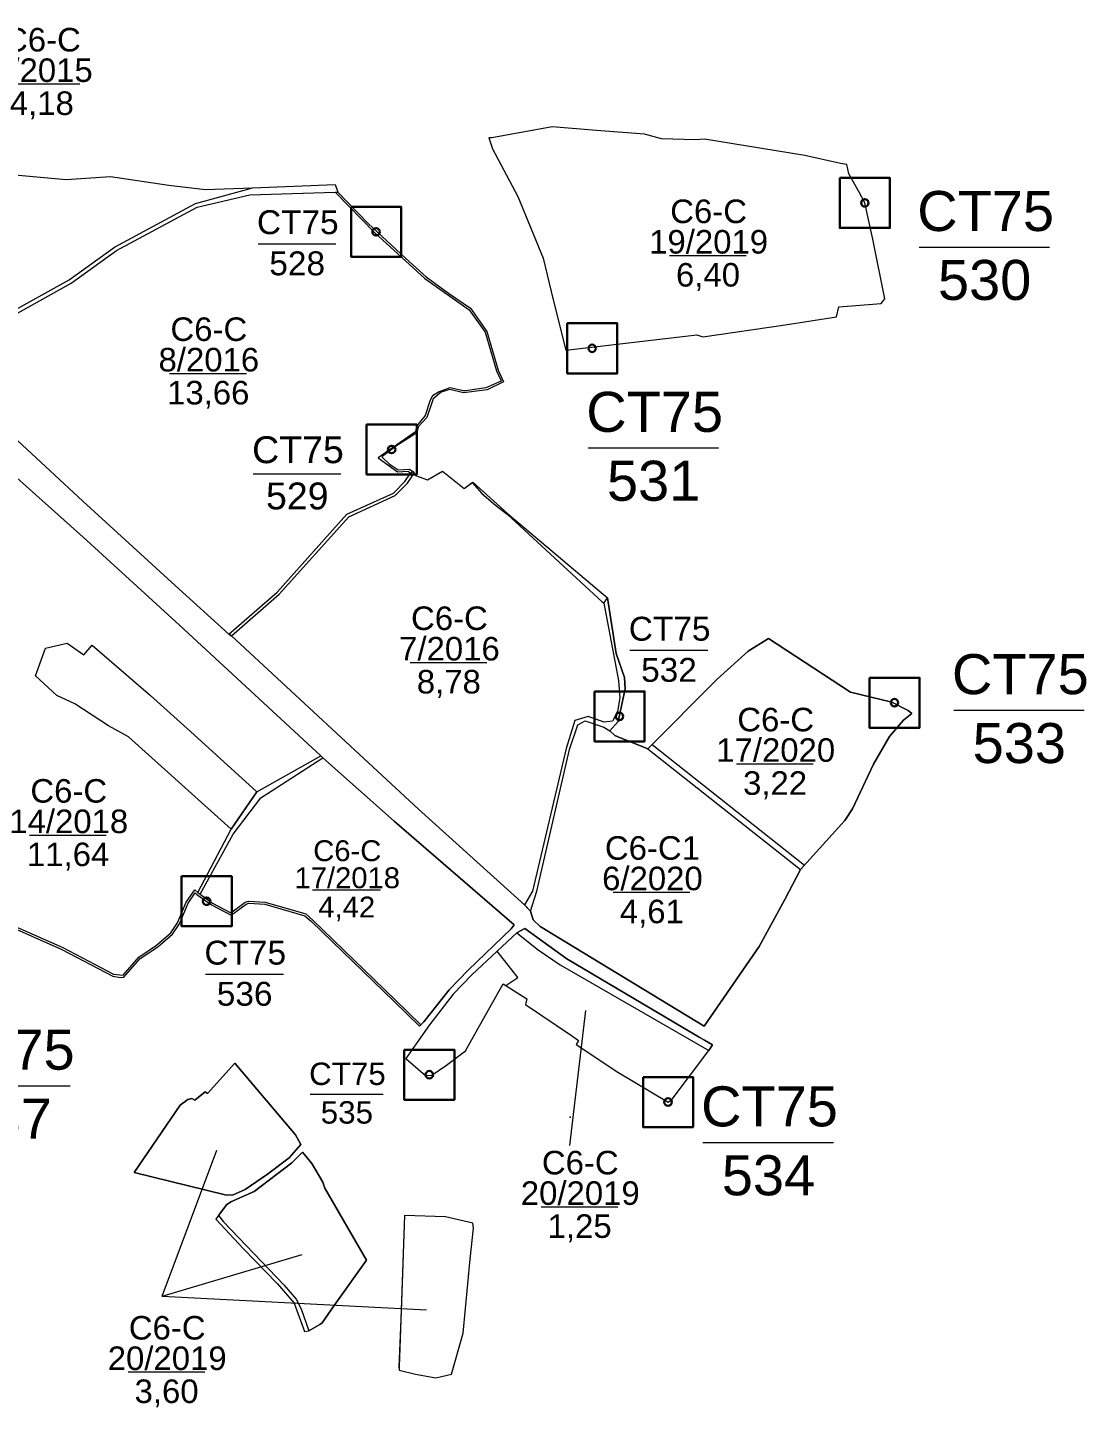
# Model space of a CAD drawing. Header units: metres. Extents: x 413349 to 415633, y 1525740 to 1530795.
# Drawn here: x 414446 to 415504, y 1525740 to 1527119 of the extents above; entities that cross this region are included whole.
import ezdxf
from ezdxf.enums import TextEntityAlignment as Align

# ---------------------------------------------------------------- set-up
doc = ezdxf.new("R2010")
doc.units = ezdxf.units.M
doc.header["$MEASUREMENT"] = 0
doc.linetypes.add('DGN Style 2', pattern=[9.82123, 5.892738, -3.928492])
doc.layers.add('RanhTwo', color=3, linetype='Continuous', lineweight=0)
doc.styles.add('Style-Arial', font='arial.ttf')

# ---------------------------------------------------------------- blocks, each defined once
blk = doc.blocks.new('*U0')
at = {"color": 0, "linetype": 'Continuous', "lineweight": -2, "ltscale": 10, "flags": 128}
blk.add_lwpolyline([(-150, 150), (150, 150), (150, -150), (-150, -150), (-150, 150)], close=True, dxfattribs=at)
at = {"color": 0, "linetype": 'Continuous', "lineweight": -2, "ltscale": 10}
blk.add_circle((-0.02828, 0.016065), 22.5, dxfattribs=at)
blk = doc.blocks.new('*U18')
at = {"layer": 'RanhTwo', "color": 3, "linetype": 'Continuous', "lineweight": 13}
blk.add_line((-66.520877, -1.660429), (63.750129, -1.660429), dxfattribs=at)
at = {"layer": 'RanhTwo', "color": 3, "linetype": 'Continuous', "lineweight": 13, "style": 'Style-Arial'}
for s, p in [('CT75', (-0.000029, 14.422722)), ('530', (-1.025137, -54.422685))]:
    blk.add_text(s, height=40, dxfattribs=at).set_placement(p, align=Align.CENTER)
blk = doc.blocks.new('*U19')
at = {"layer": 'RanhTwo', "color": 3, "linetype": 'Continuous', "lineweight": 13}
blk.add_line((-66.520877, -1.660429), (63.750129, -1.660429), dxfattribs=at)
at = {"layer": 'RanhTwo', "color": 3, "linetype": 'Continuous', "lineweight": 13, "style": 'Style-Arial'}
for s, p in [('CT75', (-0.000029, 14.422722)), ('533', (-1.025137, -54.422685))]:
    blk.add_text(s, height=40, dxfattribs=at).set_placement(p, align=Align.CENTER)
blk = doc.blocks.new('*U20')
at = {"layer": 'RanhTwo', "color": 3, "linetype": 'Continuous', "lineweight": 13}
blk.add_line((-66.520877, -1.660429), (63.750129, -1.660429), dxfattribs=at)
at = {"layer": 'RanhTwo', "color": 3, "linetype": 'Continuous', "lineweight": 13, "style": 'Style-Arial'}
for s, p in [('CT75', (-0.000029, 14.422722)), ('531', (-1.025137, -54.422685))]:
    blk.add_text(s, height=40, dxfattribs=at).set_placement(p, align=Align.CENTER)
blk = doc.blocks.new('*U23')
at = {"layer": 'RanhTwo', "color": 3, "linetype": 'Continuous', "lineweight": 13}
blk.add_line((-66.520877, -1.660429), (63.750129, -1.660429), dxfattribs=at)
at = {"layer": 'RanhTwo', "color": 3, "linetype": 'Continuous', "lineweight": 13, "style": 'Style-Arial'}
for s, p in [('CT75', (-0.000029, 14.422722)), ('537', (-1.025137, -54.422685))]:
    blk.add_text(s, height=40, dxfattribs=at).set_placement(p, align=Align.CENTER)
blk = doc.blocks.new('*U24')
at = {"layer": 'RanhTwo', "color": 3, "linetype": 'Continuous', "lineweight": 13}
blk.add_line((-66.520877, -1.660429), (63.750129, -1.660429), dxfattribs=at)
at = {"layer": 'RanhTwo', "color": 3, "linetype": 'Continuous', "lineweight": 13, "style": 'Style-Arial'}
for s, p in [('CT75', (-0.000029, 14.422722)), ('534', (-1.025137, -54.422685))]:
    blk.add_text(s, height=40, dxfattribs=at).set_placement(p, align=Align.CENTER)
blk = doc.blocks.new('*U36')
at = {"layer": 'RanhTwo', "color": 3, "linetype": 'Continuous', "lineweight": 13}
blk.add_line((-66.520877, -1.660429), (63.750129, -1.660429), dxfattribs=at)
at = {"layer": 'RanhTwo', "color": 3, "linetype": 'Continuous', "lineweight": 13, "style": 'Style-Arial'}
blk.add_text('4,18', height=40, dxfattribs=at).set_placement((-1.025137, -54.422685), align=Align.CENTER)
at = {"layer": 'RanhTwo', "color": 3, "linetype": 'Continuous', "lineweight": 13, "insert": (-0.000029, 1.089388), "char_height": 40, "attachment_point": 8, "line_spacing_factor": 0.776524, "style": 'Style-Arial'}
blk.add_mtext('C6-C\\P7/2015', dxfattribs=at)
blk = doc.blocks.new('*U37')
at = {"layer": 'RanhTwo', "color": 3, "linetype": 'Continuous', "lineweight": 13}
blk.add_line((-66.520877, -1.660429), (63.750129, -1.660429), dxfattribs=at)
at = {"layer": 'RanhTwo', "color": 3, "linetype": 'Continuous', "lineweight": 13, "style": 'Style-Arial'}
blk.add_text('13,66', height=40, dxfattribs=at).set_placement((-1.025137, -54.422685), align=Align.CENTER)
at = {"layer": 'RanhTwo', "color": 3, "linetype": 'Continuous', "lineweight": 13, "insert": (-0.000029, 1.089388), "char_height": 40, "attachment_point": 8, "line_spacing_factor": 0.776524, "style": 'Style-Arial'}
blk.add_mtext('C6-C\\P8/2016', dxfattribs=at)
blk = doc.blocks.new('*U38')
at = {"layer": 'RanhTwo', "color": 3, "linetype": 'Continuous', "lineweight": 13}
blk.add_line((-66.520877, -1.660429), (63.750129, -1.660429), dxfattribs=at)
at = {"layer": 'RanhTwo', "color": 3, "linetype": 'Continuous', "lineweight": 13, "style": 'Style-Arial'}
blk.add_text('11,64', height=40, dxfattribs=at).set_placement((-1.025137, -54.422685), align=Align.CENTER)
at = {"layer": 'RanhTwo', "color": 3, "linetype": 'Continuous', "lineweight": 13, "insert": (-0.000029, 1.089388), "char_height": 40, "attachment_point": 8, "line_spacing_factor": 0.776524, "style": 'Style-Arial'}
blk.add_mtext('C6-C\\P14/2018', dxfattribs=at)
blk = doc.blocks.new('*U39')
at = {"layer": 'RanhTwo', "color": 3, "linetype": 'Continuous', "lineweight": 13}
blk.add_line((-66.520877, -1.660429), (63.750129, -1.660429), dxfattribs=at)
at = {"layer": 'RanhTwo', "color": 3, "linetype": 'Continuous', "lineweight": 13, "style": 'Style-Arial'}
blk.add_text('8,78', height=40, dxfattribs=at).set_placement((-1.025137, -54.422685), align=Align.CENTER)
at = {"layer": 'RanhTwo', "color": 3, "linetype": 'Continuous', "lineweight": 13, "insert": (-0.000029, 1.089388), "char_height": 40, "attachment_point": 8, "line_spacing_factor": 0.776524, "style": 'Style-Arial'}
blk.add_mtext('C6-C\\P7/2016', dxfattribs=at)
blk = doc.blocks.new('*U42')
at = {"layer": 'RanhTwo', "color": 3, "linetype": 'Continuous', "lineweight": 13}
blk.add_line((-66.520877, -1.660429), (63.750129, -1.660429), dxfattribs=at)
at = {"layer": 'RanhTwo', "color": 3, "linetype": 'Continuous', "lineweight": 13, "style": 'Style-Arial'}
blk.add_text('3,60', height=40, dxfattribs=at).set_placement((-1.025137, -54.422685), align=Align.CENTER)
at = {"layer": 'RanhTwo', "color": 3, "linetype": 'Continuous', "lineweight": 13, "insert": (-0.000029, 1.089388), "char_height": 40, "attachment_point": 8, "line_spacing_factor": 0.776524, "style": 'Style-Arial'}
blk.add_mtext('C6-C\\P20/2019', dxfattribs=at)
blk = doc.blocks.new('*U43')
at = {"layer": 'RanhTwo', "color": 3, "linetype": 'Continuous', "lineweight": 13}
blk.add_line((-66.520877, -1.660429), (63.750129, -1.660429), dxfattribs=at)
at = {"layer": 'RanhTwo', "color": 3, "linetype": 'Continuous', "lineweight": 13, "style": 'Style-Arial'}
blk.add_text('4,42', height=40, dxfattribs=at).set_placement((-1.025137, -54.422685), align=Align.CENTER)
at = {"layer": 'RanhTwo', "color": 3, "linetype": 'Continuous', "lineweight": 13, "insert": (-0.000029, 1.089388), "char_height": 40, "attachment_point": 8, "line_spacing_factor": 0.776524, "style": 'Style-Arial'}
blk.add_mtext('C6-C\\P17/2018', dxfattribs=at)
blk = doc.blocks.new('*U44')
at = {"layer": 'RanhTwo', "color": 3, "linetype": 'Continuous', "lineweight": 13}
blk.add_line((-66.520877, -1.660429), (63.750129, -1.660429), dxfattribs=at)
at = {"layer": 'RanhTwo', "color": 3, "linetype": 'Continuous', "lineweight": 13, "style": 'Style-Arial'}
blk.add_text('1,25', height=40, dxfattribs=at).set_placement((-1.025137, -54.422685), align=Align.CENTER)
at = {"layer": 'RanhTwo', "color": 3, "linetype": 'Continuous', "lineweight": 13, "insert": (-0.000029, 1.089388), "char_height": 40, "attachment_point": 8, "line_spacing_factor": 0.776524, "style": 'Style-Arial'}
blk.add_mtext('C6-C\\P20/2019', dxfattribs=at)
blk = doc.blocks.new('*U45')
at = {"layer": 'RanhTwo', "color": 3, "linetype": 'Continuous', "lineweight": 13}
blk.add_line((-66.520877, -1.660429), (63.750129, -1.660429), dxfattribs=at)
at = {"layer": 'RanhTwo', "color": 3, "linetype": 'Continuous', "lineweight": 13, "style": 'Style-Arial'}
blk.add_text('3,22', height=40, dxfattribs=at).set_placement((-1.025137, -54.422685), align=Align.CENTER)
at = {"layer": 'RanhTwo', "color": 3, "linetype": 'Continuous', "lineweight": 13, "insert": (-0.000029, 1.089388), "char_height": 40, "attachment_point": 8, "line_spacing_factor": 0.776524, "style": 'Style-Arial'}
blk.add_mtext('C6-C\\P17/2020', dxfattribs=at)
blk = doc.blocks.new('*U46')
at = {"layer": 'RanhTwo', "color": 3, "linetype": 'Continuous', "lineweight": 13}
blk.add_line((-66.520877, -1.660429), (63.750129, -1.660429), dxfattribs=at)
at = {"layer": 'RanhTwo', "color": 3, "linetype": 'Continuous', "lineweight": 13, "style": 'Style-Arial'}
blk.add_text('4,61', height=40, dxfattribs=at).set_placement((-1.025137, -54.422685), align=Align.CENTER)
at = {"layer": 'RanhTwo', "color": 3, "linetype": 'Continuous', "lineweight": 13, "insert": (-0.000029, 1.089388), "char_height": 40, "attachment_point": 8, "line_spacing_factor": 0.776524, "style": 'Style-Arial'}
blk.add_mtext('C6-C1\\P6/2020', dxfattribs=at)
blk = doc.blocks.new('*U54')
at = {"layer": 'RanhTwo', "color": 3, "linetype": 'Continuous', "lineweight": 13}
blk.add_line((-66.520877, -1.660429), (63.750129, -1.660429), dxfattribs=at)
at = {"layer": 'RanhTwo', "color": 3, "linetype": 'Continuous', "lineweight": 13, "style": 'Style-Arial'}
blk.add_text('6,40', height=40, dxfattribs=at).set_placement((-1.025137, -54.422685), align=Align.CENTER)
at = {"layer": 'RanhTwo', "color": 3, "linetype": 'Continuous', "lineweight": 13, "insert": (-0.000029, 1.089388), "char_height": 40, "attachment_point": 8, "line_spacing_factor": 0.776524, "style": 'Style-Arial'}
blk.add_mtext('C6-C\\P19/2019', dxfattribs=at)
blk = doc.blocks.new('*U58')
at = {"layer": 'RanhTwo', "color": 3, "linetype": 'Continuous', "lineweight": 13}
blk.add_line((-66.520877, -1.660429), (63.750129, -1.660429), dxfattribs=at)
at = {"layer": 'RanhTwo', "color": 3, "linetype": 'Continuous', "lineweight": 13, "style": 'Style-Arial'}
for s, p in [('CT75', (-0.000029, 14.422722)), ('535', (-1.025137, -54.422685))]:
    blk.add_text(s, height=40, dxfattribs=at).set_placement(p, align=Align.CENTER)
blk = doc.blocks.new('*U59')
at = {"layer": 'RanhTwo', "color": 3, "linetype": 'Continuous', "lineweight": 13}
blk.add_line((-66.520877, -1.660429), (63.750129, -1.660429), dxfattribs=at)
at = {"layer": 'RanhTwo', "color": 3, "linetype": 'Continuous', "lineweight": 13, "style": 'Style-Arial'}
for s, p in [('CT75', (-0.000029, 14.422722)), ('536', (-1.025137, -54.422685))]:
    blk.add_text(s, height=40, dxfattribs=at).set_placement(p, align=Align.CENTER)
blk = doc.blocks.new('*U60')
at = {"layer": 'RanhTwo', "color": 3, "linetype": 'Continuous', "lineweight": 13}
blk.add_line((-66.520877, -1.660429), (63.750129, -1.660429), dxfattribs=at)
at = {"layer": 'RanhTwo', "color": 3, "linetype": 'Continuous', "lineweight": 13, "style": 'Style-Arial'}
for s, p in [('CT75', (-0.000029, 14.422722)), ('532', (-1.025137, -54.422685))]:
    blk.add_text(s, height=40, dxfattribs=at).set_placement(p, align=Align.CENTER)
blk = doc.blocks.new('*U61')
at = {"layer": 'RanhTwo', "color": 3, "linetype": 'Continuous', "lineweight": 13}
blk.add_line((-66.520877, -1.660429), (63.750129, -1.660429), dxfattribs=at)
at = {"layer": 'RanhTwo', "color": 3, "linetype": 'Continuous', "lineweight": 13, "style": 'Style-Arial'}
for s, p in [('CT75', (-0.000029, 14.422722)), ('529', (-1.025137, -54.422685))]:
    blk.add_text(s, height=40, dxfattribs=at).set_placement(p, align=Align.CENTER)
blk = doc.blocks.new('*U62')
at = {"layer": 'RanhTwo', "color": 3, "linetype": 'Continuous', "lineweight": 13}
blk.add_line((-66.520877, -1.660429), (63.750129, -1.660429), dxfattribs=at)
at = {"layer": 'RanhTwo', "color": 3, "linetype": 'Continuous', "lineweight": 13, "style": 'Style-Arial'}
for s, p in [('CT75', (-0.000029, 14.422722)), ('528', (-1.025137, -54.422685))]:
    blk.add_text(s, height=40, dxfattribs=at).set_placement(p, align=Align.CENTER)

msp = doc.modelspace()

# ---------------------------------------------------------------- linework, layer by layer
at = {"layer": 'RanhTwo', "color": 3, "linetype": 'Continuous', "lineweight": 0}
for p, q in [((414753.5058, 1526954.1668), (414756.216, 1526954.253)), ((414828.6868, 1526673.5313), (414831.0338, 1526675.1297)), ((414831.0338, 1526675.1297), (414832.2927, 1526673.3044)), ((415021.9256, 1526543.6996), (415025.47, 1526548.99)), ((414647.429, 1526512.696), (414649.888, 1526510.922)), ((414675.36, 1526355.08), (414739.173, 1526390.927)), ((414739.173, 1526390.927), (414741.2684, 1526389.0632)), ((414649.73, 1526317.83), (414675.36, 1526355.08)), ((414616.4583, 1526254.6172), (414649.73, 1526317.83)), ((414616.4583, 1526254.6172), (414618.6192, 1526252.6535)), ((414915.2568, 1526195.8973), (414934.825, 1526214.07))]:
    msp.add_line(p, q, dxfattribs=at)
at = {"layer": 'RanhTwo', "color": 7, "linetype": 'Continuous', "lineweight": 0}
for p, q in [((415065.94, 1526398.18), (415218.1507, 1526277.5319)), ((415070.238198, 1526402.425457), (415222.321834, 1526281.626736)), ((414987.856916, 1526001.828655), (415003.723751, 1526136.687767)), ((414580.769905, 1525851.064809), (414635.17048, 1525997.029966)), ((414580.769905, 1525851.064809), (414720.398047, 1525892.76914)), ((414580.769905, 1525851.064809), (414844.612694, 1525837.465571))]:
    msp.add_line(p, q, dxfattribs=at)
at = {"layer": 'RanhTwo', "color": 3, "linetype": 'DGN Style 2', "lineweight": 0}
msp.add_line((414942.695, 1526242.278), (414948.512, 1526235.674), dxfattribs=at)
at = {"layer": 'RanhTwo', "color": 3, "linetype": 'Continuous', "lineweight": 0, "flags": 128}
for points in [[(414296.625, 1527020.896), (414319.6564, 1527000), (414324.527, 1526995.581), (414363.362, 1526977.87), (414484.856, 1526966.85), (414529.04, 1526969.92), (414587.48, 1526961.03), (414623.917, 1526956.904), (414670.8865, 1526958.6397)], [(415302.35, 1526847.63), (415290.32, 1526907.38), (415282.58, 1526943.56), (415276.88, 1526954.28), (415266.39, 1526972.37), (415264.6, 1526981.74), (415258.35, 1526982.86), (415222.61, 1526990.7), (415122.47, 1527007.11), (415113.54, 1527006.41), (415079.35, 1527007.39), (415062.58, 1527012.09), (415014.45, 1527015.92), (414970.26, 1527019.31), (414909.877, 1527008.33), (414907.095, 1527008.346), (414910.731, 1526997.622), (414935.945, 1526949.904), (414961.312, 1526888.134), (414971.292, 1526846.55), (414983.96, 1526796.189), (415114.75, 1526811.756), (415120.762, 1526809.52), (415202.928, 1526821.62), (415254.239, 1526829.538), (415256.59, 1526839.77), (415298.97, 1526842.88), (415302.35, 1526847.63)], [(414379.597, 1526806.592), (414487.6898, 1526866.6855), (414533.0848, 1526899.1806), (414614.124, 1526942.995), (414662.5008, 1526956.3284), (414670.8865, 1526958.6397)], [(414670.8865, 1526958.6397), (414753.379, 1526961.688), (414756.216, 1526954.253)], [(414351.897, 1526783.921), (414382.31, 1526803.466), (414489.8335, 1526863.3007), (414535.2085, 1526895.7816), (414615.6258, 1526939.2598), (414668.4434, 1526951.4625), (414753.5058, 1526954.1668)], [(414753.5058, 1526954.1668), (414793.1743, 1526913.5105), (414843.0582, 1526868.0244), (414887.422, 1526836.5797), (414903.2366, 1526814.2444), (414914.4785, 1526775.6275), (414919.0374, 1526766.3629), (414919.2455, 1526765.326), (414903.9409, 1526758.7158), (414883.6646, 1526755.807), (414881.7841, 1526755.7414), (414867.9803, 1526758.6958), (414857.3764, 1526754.5859), (414850.5825, 1526750.682), (414848.465, 1526746.4327), (414843.4515, 1526730.9174), (414834.6384, 1526720.5209), (414833.8222, 1526714.6762), (414796.5151, 1526688.753), (414815.9016, 1526674.7434), (414826.5754, 1526675.3416), (414828.6868, 1526673.5313)], [(414756.216, 1526954.253), (414786.47, 1526922.98), (414823.81, 1526888.23), (414844.315, 1526869.585), (414866.66, 1526853.33), (414888.5961, 1526838.3913), (414905.063, 1526815.126), (414916.35, 1526776.354), (414921.7245, 1526764.6547), (414905.44, 1526756.61), (414881.6, 1526753.66), (414868.06, 1526756.95), (414859.4, 1526754.48), (414851.28, 1526747.68), (414844.99, 1526729.08), (414836.47, 1526719.84), (414834.93, 1526713.83), (414814.84, 1526700.87), (414800.22, 1526689.64), (414807.47, 1526682.85), (414816.498, 1526676.78), (414827.794, 1526677.413), (414831.0338, 1526675.1297)], [(414351.897, 1526783.921), (414501.49, 1526645.371), (414593.729, 1526561.22), (414647.429, 1526512.696)], [(414429.279, 1526674.383), (414501.759, 1526609.479), (414598.172, 1526521.449), (414739.173, 1526390.927)], [(414647.429, 1526512.696), (414695.5691, 1526554.5981), (414765.252, 1526632.3315), (414811.6133, 1526653.4753), (414823.0689, 1526665.0946), (414828.6868, 1526673.5313)], [(414649.888, 1526510.922), (414697.7142, 1526552.4966), (414767.0673, 1526629.8621), (414813.3613, 1526650.9753), (414825.6948, 1526663.485), (414832.2927, 1526673.3044)], [(414832.2927, 1526673.3044), (414832.6706, 1526672.7566), (414833.858, 1526671.035), (414845.75, 1526666.75), (414860.55, 1526675.58), (414882.44, 1526658.16), (414890.3742, 1526663.9767)], [(414890.3742, 1526663.9767), (414891.0386, 1526664.4637), (414925.775, 1526633.026), (415025.47, 1526548.99)], [(414890.3742, 1526663.9767), (414900.0777, 1526653.025), (414913.6698, 1526641.4027), (414925.1875, 1526632.401), (415020.309, 1526544.801), (415021.9256, 1526543.6996)], [(415027.87, 1526415.89), (415036.29, 1526425.22), (415041.1658, 1526448.6741), (415043.09, 1526457.93), (415042.36, 1526469.28), (415034.04, 1526493.42), (415025.47, 1526548.99)], [(415021.9256, 1526543.6996), (415036.5478, 1526466.4388), (415037.8131, 1526448.9608), (415035.365, 1526435.279), (415030.644, 1526425.706), (415022.215, 1526424.647), (415006.131, 1526430.306), (414993.03, 1526426.272), (414984.194, 1526398.355), (414950.755, 1526255.919), (414942.695, 1526242.278)], [(414649.73, 1526317.83), (414547.05, 1526409.91), (414527.12, 1526420.87), (414493.47, 1526443.05), (414475.52, 1526451.25), (414454.11, 1526470.99), (414464.36, 1526498.5), (414486.02, 1526503.57), (414502.4, 1526491.94), (414510.67, 1526501.51), (414568.99, 1526451.27), (414609.06, 1526415.36), (414675.36, 1526355.08)], [(414649.888, 1526510.922), (414836.597, 1526337.769), (414942.695, 1526242.278)], [(414948.512, 1526235.674), (414951.316, 1526227.01), (414958.28, 1526220.584), (415121.9523, 1526121.093), (415177.0213, 1526200.6569), (415202.6501, 1526247.5664), (415218.1507, 1526277.5319), (415262.3681, 1526326.4328), (415270.0131, 1526338.2132), (415291.2249, 1526382.7223), (415307.095, 1526410.3541), (415320.9776, 1526426.5057), (415329.5322, 1526433.3692), (415325.771, 1526436.244), (415309.33, 1526444.53), (415268.04, 1526454.64), (415186.3852, 1526508.2565), (415166.14, 1526495.6), (415134.97, 1526467.5), (415065.94, 1526398.18), (415035.03, 1526410.46), (415032.84, 1526411.33), (415027.87, 1526415.89)], [(414948.512, 1526235.674), (414954.904, 1526255.654), (414987.408, 1526397.302), (414996.017, 1526421.931), (415003.3, 1526425.903), (415021.836, 1526419.806), (415027.87, 1526415.89)], [(414618.6192, 1526252.6535), (414651.4962, 1526312.6189), (414679.115, 1526349.2059), (414741.2684, 1526389.0632)], [(414741.2684, 1526389.0632), (414812.55, 1526325.661), (414932.3493, 1526222.3285), (414929.41, 1526218.212), (414886.246, 1526176.838), (414867.295, 1526157.235), (414842.186, 1526125.22), (414839.0965, 1526122.3394)], [(414373.0634, 1526252.9507), (414374.8011, 1526253.9408), (414379.1946, 1526246.2296), (414384.1139, 1526242.6223), (414481.3697, 1526199.4222), (414532.1144, 1526172.781), (414541.7735, 1526172.0294), (414557.5355, 1526189.8915), (414575.1763, 1526201.91), (414589.4602, 1526214.3077), (414596.211, 1526224.2726), (414604.8643, 1526244.6608), (414613.2278, 1526257.2605), (414616.4583, 1526254.6172)], [(414373.0634, 1526252.9507), (414377.668, 1526244.869), (414383.105, 1526240.882), (414480.498, 1526197.621), (414531.549, 1526170.819), (414539.163, 1526169.478), (414542.613, 1526169.958), (414558.869, 1526188.38), (414576.399, 1526200.323), (414590.969, 1526212.969), (414597.976, 1526223.312), (414606.633, 1526243.709), (414613.545, 1526254.122), (414615.25, 1526252.424), (414630.008, 1526242.15), (414649.664, 1526231.93), (414664.477, 1526242.93), (414667.225, 1526243.668), (414683.217, 1526242.848), (414723.322, 1526231.316), (414729.978, 1526225.458), (414812.037, 1526145.924), (414837.632, 1526120.974), (414839.0965, 1526122.3394)], [(414618.6192, 1526252.6535), (414631.0449, 1526243.865), (414649.4763, 1526234.2818), (414663.5904, 1526244.7628), (414667.0116, 1526245.6816), (414683.5489, 1526244.8336), (414724.3063, 1526233.114), (414731.3354, 1526226.9276), (414813.431, 1526147.3581), (414839.0965, 1526122.3394)], [(414934.825, 1526214.07), (414943.0053, 1526218.5682), (414985.0374, 1526188.1776), (415117.17, 1526109.98), (415122.31, 1526107.04), (415130.2594, 1526102.3345), (415126.673, 1526096.459)], [(414934.825, 1526214.07), (414956.288, 1526197.251), (414978.363, 1526182.052), (415126.673, 1526096.459)], [(414915.2568, 1526195.8973), (414889.855, 1526172.307), (414871.307, 1526152.812), (414847.751, 1526122.303), (414824.246, 1526088.654), (414843.865, 1526071.471), (414849.93, 1526072.1), (414864.61, 1526081.97), (414883.58, 1526096.14), (414900.51, 1526126.5), (414921.44, 1526163.19), (414923.8863, 1526161.6394)], [(414923.8863, 1526161.6394), (414936.0271, 1526169.463), (414915.2568, 1526195.8973)], [(414923.8863, 1526161.6394), (414944.867, 1526148.34), (414943.645, 1526142.465), (414989.65, 1526111.54), (414996.62, 1526106.52), (414994.2212, 1526102.4485), (415035.81, 1526074.93), (415085.974, 1526045.114), (415090.039, 1526048.1), (415126.673, 1526096.459)], [(414719.273, 1526002.571), (414713.872, 1526012.223), (414653.291, 1526083.835), (414626.027, 1526053.64), (414623.595, 1526055.408), (414613.257, 1526047.089), (414610.384, 1526048.602), (414606.485, 1526047.816), (414598.745, 1526042.058), (414552.769, 1525974.637), (414643.687, 1525952.493), (414651.117, 1525952.058), (414663.6193, 1525957.6328), (414686.065, 1525973.038), (414707.43, 1525989.328), (414719.273, 1526002.571)], [(414636.9497, 1525931.7129), (414644.82, 1525942.31), (414649.24, 1525945.46), (414672.6095, 1525955.6434), (414710.312, 1525984.486), (414720.728, 1525994.873), (414730.257, 1525983.731), (414741.222, 1525965.131), (414743.14, 1525959.108), (414784.947, 1525887.113), (414752.378, 1525841.859), (414740.604, 1525824.377), (414738.324, 1525822.82), (414727.304, 1525816.653)], [(414636.9497, 1525931.7129), (414634.2307, 1525928.0519), (414662.06, 1525898.38), (414695.69, 1525863.9), (414712.42, 1525844.1), (414722.7557, 1525815.7427), (414727.304, 1525816.653)], [(414636.9497, 1525931.7129), (414641.984, 1525925.558), (414702.125, 1525862.479), (414714.537, 1525848.063), (414719.433, 1525838.544), (414727.304, 1525816.653)], [(414891.79, 1525919.2), (414890.9205, 1525924.1129), (414863.74, 1525930.491), (414822.751, 1525931.645), (414817.4516, 1525780.5159), (414817.336, 1525777.218), (414833.725, 1525773.328), (414854.15, 1525769.45), (414869.53, 1525773.34), (414881.47, 1525814.17), (414888.49, 1525888.01), (414891.79, 1525919.2)]]:
    msp.add_lwpolyline(points, dxfattribs=at)
at = {"layer": 'RanhTwo', "color": 3, "linetype": 'Continuous', "lineweight": 13, "flags": 128}
for points in [[(415302.35, 1526847.63), (415290.32, 1526907.38), (415282.58, 1526943.56), (415276.88, 1526954.28), (415266.39, 1526972.37), (415264.6, 1526981.74), (415258.35, 1526982.86), (415222.61, 1526990.7), (415122.47, 1527007.11), (415113.54, 1527006.41), (415079.35, 1527007.39), (415062.58, 1527012.09), (415014.45, 1527015.92), (414970.26, 1527019.31), (414909.877, 1527008.33), (414907.095, 1527008.346), (414910.731, 1526997.622), (414935.945, 1526949.904), (414961.312, 1526888.134), (414971.292, 1526846.55), (414983.96, 1526796.189), (415114.75, 1526811.756), (415120.762, 1526809.52), (415202.928, 1526821.62), (415254.239, 1526829.538), (415256.59, 1526839.77), (415298.97, 1526842.88), (415302.35, 1526847.63)], [(414363.362, 1526977.87), (414484.856, 1526966.85), (414529.04, 1526969.92), (414587.48, 1526961.03), (414623.917, 1526956.904), (414670.8865, 1526958.6397), (414753.379, 1526961.688), (414756.216, 1526954.253), (414786.47, 1526922.98), (414823.81, 1526888.23), (414844.315, 1526869.585), (414866.66, 1526853.33), (414888.5961, 1526838.3913), (414905.063, 1526815.126), (414916.35, 1526776.354), (414921.7245, 1526764.6547), (414905.44, 1526756.61), (414881.6, 1526753.66), (414868.06, 1526756.95), (414859.4, 1526754.48), (414851.28, 1526747.68), (414844.99, 1526729.08), (414836.47, 1526719.84), (414834.93, 1526713.83), (414814.84, 1526700.87), (414800.22, 1526689.64), (414807.47, 1526682.85), (414816.498, 1526676.78), (414827.794, 1526677.413), (414831.0338, 1526675.1297), (414832.292729, 1526673.304426)], [(414932.3493, 1526222.3285), (414812.55, 1526325.661), (414741.2684, 1526389.0632), (414739.173, 1526390.927), (414598.172, 1526521.449), (414501.759, 1526609.479), (414429.279, 1526674.383), (414425.048, 1526678.562), (414358.25, 1526741.109), (414296.37, 1526794.705), (414210.902721, 1526862.254071)], [(414649.888, 1526510.922), (414647.429, 1526512.696), (414593.729, 1526561.22), (414501.49, 1526645.371), (414351.897, 1526783.921)], [(414831.0338, 1526675.1297), (414833.858, 1526671.035), (414845.75, 1526666.75), (414860.55, 1526675.58), (414882.44, 1526658.16), (414891.0386, 1526664.4637), (414925.775, 1526633.026), (415025.47, 1526548.99), (415034.04, 1526493.42), (415042.36, 1526469.28), (415043.09, 1526457.93), (415041.1658, 1526448.6741), (415036.29, 1526425.22), (415027.87, 1526415.89), (415032.84, 1526411.33), (415035.03, 1526410.46), (415065.94, 1526398.18), (415134.97, 1526467.5), (415166.14, 1526495.6), (415186.3852, 1526508.2565), (415268.04, 1526454.64), (415309.33, 1526444.53), (415325.771, 1526436.244), (415329.5322, 1526433.3692)], [(414675.36, 1526355.08), (414649.73, 1526317.83), (414547.05, 1526409.91), (414527.12, 1526420.87), (414493.47, 1526443.05), (414475.52, 1526451.25), (414454.11, 1526470.99), (414464.36, 1526498.5), (414486.02, 1526503.57), (414502.4, 1526491.94), (414510.67, 1526501.51), (414568.99, 1526451.27), (414609.06, 1526415.36), (414675.36, 1526355.08)], [(415329.5322, 1526433.3692), (415320.9776, 1526426.5057), (415307.095, 1526410.3541), (415291.2249, 1526382.7223), (415270.0131, 1526338.2132), (415262.3681, 1526326.4328), (415218.1507, 1526277.5319), (415202.6501, 1526247.5664), (415177.0213, 1526200.6569), (415121.9523, 1526121.093), (414958.28, 1526220.584), (414951.316, 1526227.01), (414948.512, 1526235.674), (414942.695, 1526242.278), (414836.597, 1526337.769), (414649.888, 1526510.922), (414647.429, 1526512.696)], [(414383.105, 1526240.882), (414480.498, 1526197.621), (414531.549, 1526170.819), (414539.163, 1526169.478), (414542.613, 1526169.958), (414558.869, 1526188.38), (414576.399, 1526200.323), (414590.969, 1526212.969), (414597.976, 1526223.312), (414606.633, 1526243.709), (414613.545, 1526254.122), (414615.25, 1526252.424), (414630.008, 1526242.15), (414649.664, 1526231.93), (414664.477, 1526242.93), (414667.225, 1526243.668), (414683.217, 1526242.848), (414723.322, 1526231.316), (414729.978, 1526225.458), (414812.037, 1526145.924), (414837.632, 1526120.974), (414842.186, 1526125.22), (414867.295, 1526157.235), (414886.246, 1526176.838), (414929.41, 1526218.212), (414932.3493, 1526222.3285)], [(415130.2594, 1526102.3345), (415122.31, 1526107.04), (415117.17, 1526109.98), (414985.0374, 1526188.1776), (414943.0053, 1526218.5682), (414934.825, 1526214.07), (414915.2568, 1526195.8973), (414889.855, 1526172.307), (414871.307, 1526152.812), (414847.751, 1526122.303), (414824.246, 1526088.654), (414843.865, 1526071.471), (414849.93, 1526072.1), (414864.61, 1526081.97), (414883.58, 1526096.14), (414900.51, 1526126.5), (414921.44, 1526163.19), (414944.867, 1526148.34), (414943.645, 1526142.465), (414989.65, 1526111.54), (414996.62, 1526106.52), (414994.2212, 1526102.4485), (415035.81, 1526074.93), (415085.974, 1526045.114), (415090.039, 1526048.1), (415126.673, 1526096.459), (415130.2594, 1526102.3345)], [(414719.273, 1526002.571), (414707.43, 1525989.328), (414686.065, 1525973.038), (414663.6193, 1525957.6328), (414651.117, 1525952.058), (414643.687, 1525952.493), (414552.769, 1525974.637), (414598.745, 1526042.058), (414606.485, 1526047.816), (414610.384, 1526048.602), (414613.257, 1526047.089), (414623.595, 1526055.408), (414626.027, 1526053.64), (414653.291, 1526083.835), (414713.872, 1526012.223), (414719.273, 1526002.571)], [(414784.947, 1525887.113), (414743.14, 1525959.108), (414741.222, 1525965.131), (414730.257, 1525983.731), (414720.728, 1525994.873), (414710.312, 1525984.486), (414672.6095, 1525955.6434), (414649.24, 1525945.46), (414644.82, 1525942.31), (414634.2307, 1525928.0519), (414662.06, 1525898.38), (414695.69, 1525863.9), (414712.42, 1525844.1), (414722.7557, 1525815.7427), (414727.304, 1525816.653), (414738.324, 1525822.82), (414740.604, 1525824.377), (414752.378, 1525841.859), (414784.947, 1525887.113)], [(414891.79, 1525919.2), (414890.9205, 1525924.1129), (414863.74, 1525930.491), (414822.751, 1525931.645), (414819.3, 1525835.99), (414817.09, 1525780.66), (414817.336, 1525777.218), (414833.725, 1525773.328), (414854.15, 1525769.45), (414869.53, 1525773.34), (414881.47, 1525814.17), (414888.49, 1525888.01), (414891.79, 1525919.2)]]:
    msp.add_lwpolyline(points, dxfattribs=at)
at = {"layer": 'RanhTwo', "color": 7, "linetype": 'Continuous', "lineweight": 0}
msp.add_point((414988.32088, 1526030.121445), dxfattribs=at)

# ---------------------------------------------------------------- block references
at = {"layer": 'RanhTwo', "color": 3, "linetype": 'Continuous', "lineweight": 13}
for name, p, xscale, yscale, zscale in [('*U36', (414461.140236, 1527063.324364), 0.588032, 0.588032, 0.588032), ('*U54', (415126.484861, 1526891.877022), 0.588032, 0.588032, 0.588032), ('*U62', (414716.194062, 1526903.632106), 0.596897, 0.596897, 0.596897), ('*U37', (414627.339789, 1526774.113898), 0.588032, 0.588032, 0.588032), ('*U61', (414716.346108, 1526673.764257), 0.670503, 0.670503, 0.670503), ('*U39', (414867.625158, 1526485.317785), 0.588032, 0.588032, 0.588032), ('*U60', (415087.522308, 1526497.464148), 0.596897, 0.596897, 0.596897), ('*U45', (415193.461935, 1526384.060124), 0.588032, 0.588032, 0.588032), ('*U38', (414487.43799, 1526312.821074), 0.588032, 0.588032, 0.588032), ('*U46', (415070.380634, 1526255.773977), 0.588032, 0.588032, 0.588032), ('*U43', (414765.596111, 1526257.905049), 0.521699, 0.521699, 0.521699), ('*U59', (414663.708919, 1526173.824031), 0.596897, 0.596897, 0.596897), ('*U58', (414765.769852, 1526054.069771), 0.560405, 0.560405, 0.560405), ('*U44', (414998.299872, 1525941.404921), 0.588032, 0.588032, 0.588032), ('*U42', (414585.762178, 1525776.400831), 0.588032, 0.588032, 0.588032)]:
    msp.add_blockref(name, p, dxfattribs=dict(at, xscale=xscale, yscale=yscale, zscale=zscale))
at = {"layer": 'RanhTwo', "color": 3, "linetype": 'Continuous', "lineweight": 30, "ltscale": 1.666667, "xscale": 0.166667, "yscale": 0.166667, "zscale": 0.166667}
for p in [(415282.506, 1526943.465), (414794.402, 1526914.596), (415010.223, 1526798.148), (414809.923, 1526697.114), (415312.138, 1526444.118), (415037.515, 1526430.397), (414625.144, 1526245.749), (414847.568, 1526072.426), (415085.974, 1526045.114)]:
    msp.add_blockref('*U0', p, dxfattribs=at)
at = {"layer": 'RanhTwo', "color": 3, "linetype": 'Continuous', "lineweight": 13}
for name, p in [('*U18', (415403.15396, 1526900.930843)), ('*U20', (415072.598835, 1526700.286979)), ('*U19', (415437.803524, 1526438.208811)), ('*U23', (414425.033351, 1526063.012003)), ('*U24', (415187.28927, 1526006.357085))]:
    msp.add_blockref(name, p, dxfattribs=at)

doc.saveas('drawing.dxf')
